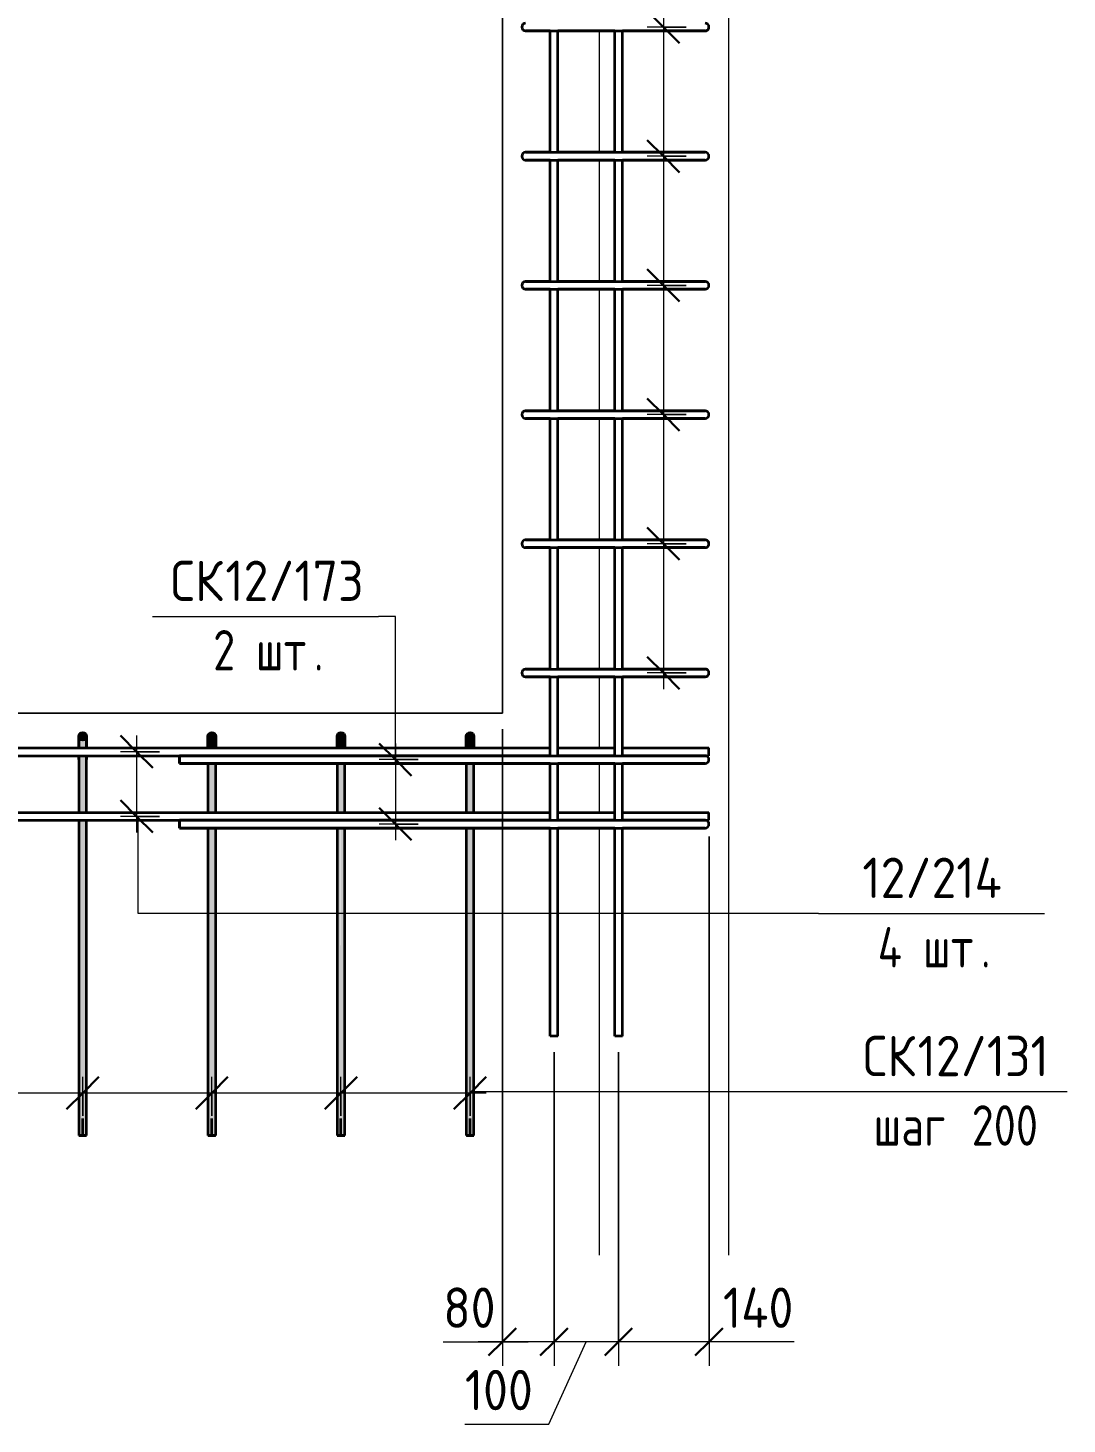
# Model space of a CAD drawing. Header units: millimetres. Extents: x -39709 to 12452, y -4989 to 80275.
# Drawn here: x 10843 to 12452, y -751 to 1411 of the extents above; entities that cross this region are included whole.
import ezdxf

# ---------------------------------------------------------------- set-up
doc = ezdxf.new("R2010")
doc.units = ezdxf.units.MM
for name, color, linetype, lineweight in [('AA_Dim', 7, 'Continuous', 9), ('AA_Dim-25', 7, 'Continuous', 9), ('AA_Oformlenie', 7, 'Continuous', 9), ('AA_Vinoska', 7, 'Continuous', 9), ('AF_Stena_Опалубка', 253, 'Continuous', 20), ('KR_Armatura_Tonkie', 7, 'Continuous', 20)]:
    doc.layers.add(name, color=color, linetype=linetype, lineweight=lineweight)
doc.styles.add('ISOCPEUR_6', font='isocpeur.TTF', dxfattribs={"width": 0.9, "height": 62.5})
doc.styles.add('ISOCPEUR_7', font='isocpeur.TTF', dxfattribs={"width": 0.8, "height": 62.5})
doc.dimstyles.new('00_Точн_3_знака__прозр__2', dxfattribs={"dimscale": 304.8, "dimtxt": 62.672186, "dimasz": 0.139436, "dimexe": 0.123031, "dimexo": 0.082021, "dimgap": 0.008202, "dimtad": 1, "dimdec": 3, "dimrnd": 0.001, "dimdsep": 46, "dimtxsty": 'ISOCPEUR_6', "dimblk1": 'OBLIQUE', "dimblk2": 'OBLIQUE', "dimsah": 1, "dimcen": 0.09, "dimdle": 0.123031, "dimazin": 0, "dimtfac": 1, "dimtdec": 4, "dimtix": 1, "dimtmove": 1, "dimatfit": 3, "dimfxl": 1, "dimtvp": 1, "dimtolj": 1, "dimtzin": 0, "dimlwd": 18, "dimlwe": 18, "dimarcsym": 2})
doc.dimstyles.new('10_Раскладка_арматуры_с_засечками', dxfattribs={"dimscale": 304.8, "dimtxt": 0.18, "dimasz": 0.164042, "dimexe": 0.082021, "dimexo": 0, "dimgap": 0, "dimtad": 1, "dimdec": 3, "dimrnd": 0.001, "dimdsep": 46, "dimtxsty": 'ISOCPEUR_7', "dimblk1": 'OBLIQUE', "dimblk2": 'OBLIQUE', "dimsah": 1, "dimcen": 0.09, "dimdle": 0.082021, "dimazin": 0, "dimtfac": 1, "dimtdec": 4, "dimtix": 1, "dimtmove": 0, "dimatfit": 3, "dimfxl": 1, "dimtvp": 1, "dimtolj": 1, "dimtzin": 0, "dimlwd": 18, "dimlwe": 18, "dimarcsym": 2})
doc.dimstyles.new('10_Раскладка_арматуры_с_засечками_3', dxfattribs={"dimscale": 304.8, "dimtxt": 0.18, "dimasz": 0.164042, "dimexe": 0.082021, "dimexo": 0, "dimgap": 0, "dimtad": 1, "dimdec": 3, "dimrnd": 0.001, "dimdsep": 46, "dimtxsty": 'ISOCPEUR_6', "dimblk1": 'OBLIQUE', "dimblk2": 'OBLIQUE', "dimsah": 1, "dimcen": 0.09, "dimdle": 0.082021, "dimazin": 0, "dimtfac": 1, "dimtdec": 4, "dimtix": 1, "dimtmove": 0, "dimatfit": 3, "dimfxl": 1, "dimtvp": 1, "dimtolj": 1, "dimtzin": 0, "dimlwd": 18, "dimlwe": 18, "dimarcsym": 2})

# ---------------------------------------------------------------- blocks, each defined once
blk = doc.blocks.new('350_Стержень П торец СК-СГ _НесАрм_РабПлоск_ - 350_Стержень П торец СК-СГ _НесАрм_РабПлоск_-V55-Схема обрамления отверстия в стене 1500х2500')
at = {"layer": 'KR_Armatura_Tonkie', "lineweight": 35}
for points in [[(-35329.9, 308), (-35328.3, 308.2), (-35326.9, 308.8), (-35325.6, 309.8), (-35324.7, 311), (-35324.1, 312.6), (-35323.9, 314), (-35324.1, 315.6), (-35324.7, 317), (-35325.6, 318.2), (-35326.9, 319.2), (-35328.3, 319.8), (-35329.9, 320), (-35331.4, 319.8), (-35332.9, 319.2), (-35334.1, 318.2), (-35335.1, 317), (-35335.7, 315.6), (-35335.9, 314), (-35335.7, 312.4), (-35335.1, 311), (-35334, 309.7), (-35332.9, 308.8), (-35331.4, 308.2)], [(-35333.3, 296), (-35329.9, 296), (-35329.9, 308), (-35331.4, 308.2), (-35333.3, 309.1), (-35334.7, 310.5), (-35335.3, 311.6), (-35335.7, 312.7), (-35335.6, 309.8), (-35335.9, 308.1), (-35335.8, 296), (-35333.9, 296)], [(-35335.8, 308.6), (-35335.7, 311.1), (-35335.8, 308.8)], [(-35328.2, 296), (-35323.9, 296.3), (-35324.1, 312.4), (-35325.1, 310.5), (-35326.5, 309.1), (-35326.9, 308.8), (-35328.8, 308.1), (-35329.9, 308), (-35329.9, 296)], [(-35323.9, 307.3), (-35324.1, 309.7), (-35324, 308.1), (-35323.9, 307.4)]]:
    blk.add_hatch(color=256, dxfattribs=at).paths.add_polyline_path(points)
h = blk.add_hatch(color=256, dxfattribs=at)
h.paths.add_polyline_path([(-35329.9, -303.9), (-35330.2, 172), (-35335.9, 172), (-35335.7, -303.9), (-35331.4, -303.9)])
h.paths.add_polyline_path([(-35331.6, 196), (-35329.9, 196), (-35329.9, 272), (-35335.9, 272), (-35335.7, 196), (-35332.9, 196)])
h = blk.add_hatch(color=256, dxfattribs=at)
h.paths.add_polyline_path([(-35329.9, -303.9), (-35323.9, -303.9), (-35324.1, 172), (-35329.9, 172), (-35329.9, -210.3)])
h.paths.add_polyline_path([(-35327.1, 196), (-35323.9, 196), (-35324.1, 272), (-35329.9, 272), (-35329.9, 196), (-35328.3, 196)])
at = {"layer": 'AA_Oformlenie'}
for start, end in [(90, 270), (270, 90)]:
    blk.add_arc((-35329.9, 314), 6, start, end, dxfattribs=at)
at = {"layer": 'KR_Armatura_Tonkie', "lineweight": 35}
for p, q in [((-35335.9, 272), (-35335.9, 196)), ((-35323.9, 196), (-35323.9, 272)), ((-35335.9, 172), (-35335.9, -303.9)), ((-35323.9, -303.9), (-35323.9, 172)), ((-35329.9, -303.9), (-35329.9, -277.9)), ((-35329.9, -303.9), (-35329.9, -277.9)), ((-35329.9, -303.9), (-35335.9, -303.9)), ((-35335.7, -303.9), (-35329.9, -303.9)), ((-35329.9, -303.9), (-35335.7, -303.9)), ((-35335.7, -303.9), (-35329.9, -303.9)), ((-35329.9, -303.9), (-35324.1, -303.9)), ((-35323.9, -303.9), (-35329.9, -303.9)), ((-35329.9, -303.9), (-35324.1, -303.9)), ((-35324.1, -303.9), (-35329.9, -303.9))]:
    blk.add_line(p, q, dxfattribs=at)
at = {"layer": 'KR_Armatura_Tonkie', "lineweight": 35, "flags": 128}
for points in [[(-35335.9, 314), (-35335.9, 312), (-35335.9, 306.4), (-35335.9, 297.6), (-35335.9, 296)], [(-35335.9, 296), (-35335.9, 300.2), (-35335.9, 308.2), (-35335.9, 312.9), (-35335.9, 314)], [(-35323.9, 296), (-35323.9, 300.2), (-35323.9, 308.2), (-35323.9, 312.9), (-35323.9, 314)], [(-35323.9, 314), (-35323.9, 312), (-35323.9, 306.4), (-35323.9, 297.6), (-35323.9, 296)]]:
    blk.add_lwpolyline(points, dxfattribs=at)
at = {"layer": 'KR_Armatura_Tonkie', "lineweight": 35}
blk.add_circle((-35329.9, 314), 6, dxfattribs=at)
blk = doc.blocks.new('350_Стержень П торец СК-СГ _НесАрм_РабПлоск_ - 350_Стержень П торец СК-СГ _НесАрм_РабПлоск_-V56-Схема обрамления отверстия в стене 1500х2500')
at = {"layer": 'KR_Armatura_Tonkie', "lineweight": 35}
for points in [[(-36129.9, 308), (-36128.3, 308.2), (-36126.9, 308.8), (-36125.6, 309.8), (-36124.7, 311), (-36124.1, 312.6), (-36123.9, 314), (-36124.1, 315.6), (-36124.7, 317), (-36125.6, 318.2), (-36126.9, 319.2), (-36128.3, 319.8), (-36129.9, 320), (-36131.4, 319.8), (-36132.9, 319.2), (-36134.1, 318.2), (-36135.1, 317), (-36135.7, 315.6), (-36135.9, 314), (-36135.7, 312.4), (-36135.1, 311), (-36134.1, 309.8), (-36132.9, 308.8), (-36131.4, 308.2)], [(-36123.9, 307.3), (-36124.1, 309.7), (-36124, 308.1), (-36123.9, 307.4)]]:
    blk.add_hatch(color=256, dxfattribs=at).paths.add_polyline_path(points)
h = blk.add_hatch(color=256, dxfattribs=at)
h.paths.add_polyline_path([(-36131.4, 278), (-36129.9, 278), (-36129.9, 284), (-36135.4, 284), (-36135.7, 278), (-36132.9, 278)])
h.paths.add_polyline_path([(-36129.9, 296), (-36129.9, 308), (-36131.4, 308.2), (-36133.3, 309.1), (-36134.7, 310.5), (-36135.3, 311.6), (-36135.7, 312.7), (-36135.6, 309.8), (-36135.9, 308.1), (-36135.8, 296), (-36132.9, 296)])
h = blk.add_hatch(color=256, dxfattribs=at)
h.paths.add_polyline_path([(-36135.9, 278), (-36135.6, 284), (-36135.7, 284), (-36135.8, 282.4)])
h.paths.add_polyline_path([(-36135.8, 308.6), (-36135.7, 311.1), (-36135.8, 308.8)])
h = blk.add_hatch(color=256, dxfattribs=at)
h.paths.add_polyline_path([(-36124.1, 278), (-36123.9, 278.1), (-36124.1, 284), (-36129.9, 284), (-36129.9, 278), (-36124.3, 278)])
h.paths.add_polyline_path([(-36125, 296), (-36123.9, 296.3), (-36124.1, 312.4), (-36125.1, 310.5), (-36126.5, 309.1), (-36126.9, 308.8), (-36128.8, 308.1), (-36129.9, 308), (-36129.9, 296), (-36125.4, 296)])
h = blk.add_hatch(color=256, dxfattribs=at)
h.paths.add_polyline_path([(-36131.4, -303.9), (-36129.9, -303.9), (-36130.1, 184), (-36135.9, 184), (-36135.7, -303.9), (-36132.9, -303.9)])
h.paths.add_polyline_path([(-36134.1, 196), (-36129.9, 196), (-36129.9, 278), (-36135.9, 277.7), (-36135.7, 196), (-36134.3, 196)])
h = blk.add_hatch(color=256, dxfattribs=at)
h.paths.add_polyline_path([(-36129.9, -303.9), (-36123.9, -303.9), (-36124.1, 184), (-36129.9, 184), (-36129.9, -210.3)])
h.paths.add_polyline_path([(-36125.8, 196), (-36123.9, 196), (-36124.1, 278), (-36129.9, 277.7), (-36129.9, 196), (-36126.9, 196)])
at = {"layer": 'AA_Oformlenie'}
for start, end in [(90, 270), (270, 90)]:
    blk.add_arc((-36129.9, 314), 6, start, end, dxfattribs=at)
at = {"layer": 'KR_Armatura_Tonkie', "lineweight": 35}
for p, q in [((-36135.9, 284), (-36135.9, 278)), ((-36135.9, 278), (-36135.9, 284)), ((-36123.9, 278), (-36123.9, 284)), ((-36123.9, 284), (-36123.9, 278)), ((-36135.9, 278), (-36135.9, 196)), ((-36123.9, 196), (-36123.9, 278)), ((-36135.9, 184), (-36135.9, -303.9)), ((-36123.9, -303.9), (-36123.9, 184)), ((-36129.9, -303.9), (-36129.9, -277.9)), ((-36129.9, -303.9), (-36129.9, -277.9)), ((-36129.9, -303.9), (-36135.9, -303.9)), ((-36135.7, -303.9), (-36129.9, -303.9)), ((-36129.9, -303.9), (-36135.7, -303.9)), ((-36135.7, -303.9), (-36129.9, -303.9)), ((-36129.9, -303.9), (-36124.1, -303.9)), ((-36123.9, -303.9), (-36129.9, -303.9)), ((-36129.9, -303.9), (-36124.1, -303.9)), ((-36124.1, -303.9), (-36129.9, -303.9))]:
    blk.add_line(p, q, dxfattribs=at)
at = {"layer": 'KR_Armatura_Tonkie', "lineweight": 35, "flags": 128}
for points in [[(-36135.9, 314), (-36135.9, 312), (-36135.9, 306.4), (-36135.9, 297.6), (-36135.9, 296)], [(-36135.9, 296), (-36135.9, 300.2), (-36135.9, 308.2), (-36135.9, 312.9), (-36135.9, 314)], [(-36123.9, 296), (-36123.9, 300.2), (-36123.9, 308.2), (-36123.9, 312.9), (-36123.9, 314)], [(-36123.9, 314), (-36123.9, 312), (-36123.9, 306.4), (-36123.9, 297.6), (-36123.9, 296)]]:
    blk.add_lwpolyline(points, dxfattribs=at)
at = {"layer": 'KR_Armatura_Tonkie', "lineweight": 35}
blk.add_circle((-36129.9, 314), 6, dxfattribs=at)
blk = doc.blocks.new('DIMBLOCK168-Схема обрамления отверстия в стене 1500х2500')
at = {"layer": 'AA_Dim-25', "lineweight": 30}
for p, q in [((11327.5, -238.4), (11352.5, -213.4)), ((11527.5, -238.4), (11552.5, -213.4)), ((11327.5, -238.4), (11302.5, -263.4)), ((11527.5, -238.4), (11502.5, -263.4))]:
    blk.add_line(p, q, dxfattribs=at)
at = {"layer": 'AA_Dim-25', "lineweight": 18}
for p, q in [((11327.5, -273.8), (11327.5, -213.4)), ((11527.5, -273.8), (11527.5, -213.4)), ((11552.5, -238.4), (11327.5, -238.4)), ((11327.5, -238.4), (11327.5, -273.8)), ((11527.5, -238.4), (11527.5, -273.8))]:
    blk.add_line(p, q, dxfattribs=at)
blk = doc.blocks.new('_Oblique')
at = {"color": 0, "linetype": 'ByBlock', "lineweight": -2}
blk.add_line((-0.5, -0.5), (0.5, 0.5), dxfattribs=at)
blk = doc.blocks.new('DIMBLOCK169-Схема обрамления отверстия в стене 1500х2500')
at = {"layer": 'AA_Dim-25', "lineweight": 30}
for p, q in [((11127.5, -238.4), (11152.5, -213.4)), ((11327.5, -238.4), (11352.5, -213.4)), ((11127.5, -238.4), (11102.5, -263.4)), ((11327.5, -238.4), (11302.5, -263.4))]:
    blk.add_line(p, q, dxfattribs=at)
at = {"layer": 'AA_Dim-25', "lineweight": 18}
for p, q in [((11127.5, -273.8), (11127.5, -213.4)), ((11327.5, -273.8), (11327.5, -213.4)), ((11327.5, -238.4), (11127.5, -238.4)), ((11127.5, -238.4), (11127.5, -273.8)), ((11327.5, -238.4), (11327.5, -273.8))]:
    blk.add_line(p, q, dxfattribs=at)
blk = doc.blocks.new('DIMBLOCK170-Схема обрамления отверстия в стене 1500х2500')
at = {"layer": 'AA_Dim-25', "lineweight": 30}
for p, q in [((10927.5, -238.4), (10952.5, -213.4)), ((11127.5, -238.4), (11152.5, -213.4)), ((10927.5, -238.4), (10902.5, -263.4)), ((11127.5, -238.4), (11102.5, -263.4))]:
    blk.add_line(p, q, dxfattribs=at)
at = {"layer": 'AA_Dim-25', "lineweight": 18}
for p, q in [((10927.5, -273.8), (10927.5, -213.4)), ((11127.5, -273.8), (11127.5, -213.4)), ((11127.5, -238.4), (10927.5, -238.4)), ((10927.5, -238.4), (10927.5, -273.8)), ((11127.5, -238.4), (11127.5, -273.8))]:
    blk.add_line(p, q, dxfattribs=at)
blk = doc.blocks.new('DIMBLOCK171-Схема обрамления отверстия в стене 1500х2500')
at = {"layer": 'AA_Dim-25', "lineweight": 30}
for p, q in [((10727.5, -238.4), (10752.5, -213.4)), ((10927.5, -238.4), (10952.5, -213.4)), ((10727.5, -238.4), (10702.5, -263.4)), ((10927.5, -238.4), (10902.5, -263.4))]:
    blk.add_line(p, q, dxfattribs=at)
at = {"layer": 'AA_Dim-25', "lineweight": 18}
for p, q in [((10727.5, -273.8), (10727.5, -213.4)), ((10927.5, -273.8), (10927.5, -213.4)), ((10927.5, -238.4), (10727.5, -238.4)), ((10727.5, -238.4), (10727.5, -273.8)), ((10927.5, -238.4), (10927.5, -273.8))]:
    blk.add_line(p, q, dxfattribs=at)
blk = doc.blocks.new('042_М_Арматуры - Диам длина поз _ Комментарий-3662934-Схема обрамления отверстия в стене 1500х2500')
at = {"layer": 'AA_Vinoska'}
blk.add_line((-34755.3, -236), (-34405.3, -236), dxfattribs=at)
blk = doc.blocks.new('DIMBLOCK187-Схема обрамления отверстия в стене 1500х2500')
at = {"layer": 'AA_Dim-25', "lineweight": 18}
for p, q in [((11897.5, 159), (11897.5, -660.7)), ((11897.5, -623.2), (11897.5, 159)), ((11757.5, -175), (11757.5, -660.7)), ((11757.5, -623.2), (11757.5, -175)), ((11935, -623.2), (11757.5, -623.2)), ((11894.2, -623.2), (11827.5, -623.2)), ((12029.2, -623.2), (11894.2, -623.2))]:
    blk.add_line(p, q, dxfattribs=at)
at = {"layer": 'AA_Dim-25', "lineweight": 30}
for p, q in [((11757.5, -623.2), (11778.7, -602)), ((11897.5, -623.2), (11918.7, -602)), ((11757.5, -623.2), (11736.2, -644.5)), ((11897.5, -623.2), (11876.2, -644.5))]:
    blk.add_line(p, q, dxfattribs=at)
at = {"layer": 'AA_Dim-25', "color": 0, "lineweight": 18, "insert": (11919.2, -539.3), "char_height": 62.5, "width": 131.966, "attachment_point": 1, "line_spacing_factor": 1.135194, "style": 'ISOCPEUR_6'}
blk.add_mtext('140', dxfattribs=at)
blk = doc.blocks.new('DIMBLOCK188-Схема обрамления отверстия в стене 1500х2500')
at = {"layer": 'AA_Dim-25', "lineweight": 18}
for p, q in [((11657.5, -175), (11657.5, -660.7)), ((11657.5, -623.2), (11657.5, -175)), ((11757.5, -175), (11757.5, -660.7)), ((11757.5, -623.2), (11757.5, -175)), ((11649.6, -750.7), (11707.5, -623.2)), ((11757.5, -623.2), (11657.5, -623.2)), ((11519.4, -750.7), (11649.6, -750.7))]:
    blk.add_line(p, q, dxfattribs=at)
at = {"layer": 'AA_Dim-25', "lineweight": 30}
for p, q in [((11657.5, -623.2), (11678.7, -602)), ((11757.5, -623.2), (11778.7, -602)), ((11657.5, -623.2), (11636.2, -644.5)), ((11757.5, -623.2), (11736.2, -644.5))]:
    blk.add_line(p, q, dxfattribs=at)
at = {"layer": 'AA_Dim-25', "color": 0, "lineweight": 18, "insert": (11519.4, -666.8), "char_height": 62.5, "width": 126.29, "attachment_point": 1, "line_spacing_factor": 1.135194, "style": 'ISOCPEUR_6'}
blk.add_mtext('100', dxfattribs=at)
blk = doc.blocks.new('DIMBLOCK189-Схема обрамления отверстия в стене 1500х2500')
at = {"layer": 'AA_Dim-25', "lineweight": 18}
for p, q in [((11577.5, 325), (11577.5, -660.7)), ((11577.5, -623.2), (11577.5, 325)), ((11657.5, -175), (11657.5, -660.7)), ((11657.5, -623.2), (11657.5, -175)), ((11485.9, -623.2), (11588.9, -623.2)), ((11657.5, -623.2), (11540, -623.2)), ((11588.9, -623.2), (11617.5, -623.2))]:
    blk.add_line(p, q, dxfattribs=at)
at = {"layer": 'AA_Dim-25', "lineweight": 30}
for p, q in [((11577.5, -623.2), (11598.7, -602)), ((11657.5, -623.2), (11678.7, -602)), ((11577.5, -623.2), (11556.2, -644.5)), ((11657.5, -623.2), (11636.2, -644.5))]:
    blk.add_line(p, q, dxfattribs=at)
at = {"layer": 'AA_Dim-25', "color": 0, "lineweight": 18, "insert": (11485.9, -539.3), "char_height": 62.5, "width": 93.654, "attachment_point": 1, "line_spacing_factor": 1.135194, "style": 'ISOCPEUR_6'}
blk.add_mtext('80', dxfattribs=at)
blk = doc.blocks.new('DIMBLOCK196-Схема обрамления отверстия в стене 1500х2500')
at = {"layer": 'AA_Dim-25', "lineweight": 30}
for p, q in [((11826.8, 1612), (11801.8, 1637)), ((11826.8, 1612), (11851.8, 1587)), ((11826.8, 1412), (11801.8, 1437)), ((11826.8, 1412), (11851.8, 1387))]:
    blk.add_line(p, q, dxfattribs=at)
at = {"layer": 'AA_Dim-25', "lineweight": 18}
for p, q in [((11862.2, 1612), (11801.8, 1612)), ((11826.8, 1612), (11826.8, 1412)), ((11826.8, 1612), (11862.2, 1612)), ((11862.2, 1412), (11801.8, 1412)), ((11826.8, 1412), (11862.2, 1412))]:
    blk.add_line(p, q, dxfattribs=at)
blk = doc.blocks.new('DIMBLOCK197-Схема обрамления отверстия в стене 1500х2500')
at = {"layer": 'AA_Dim-25', "lineweight": 30}
for p, q in [((11826.8, 1412), (11801.8, 1437)), ((11826.8, 1412), (11851.8, 1387)), ((11826.8, 1212), (11801.8, 1237)), ((11826.8, 1212), (11851.8, 1187))]:
    blk.add_line(p, q, dxfattribs=at)
at = {"layer": 'AA_Dim-25', "lineweight": 18}
for p, q in [((11862.2, 1412), (11801.8, 1412)), ((11826.8, 1412), (11826.8, 1212)), ((11826.8, 1412), (11862.2, 1412)), ((11862.2, 1212), (11801.8, 1212)), ((11826.8, 1212), (11862.2, 1212))]:
    blk.add_line(p, q, dxfattribs=at)
blk = doc.blocks.new('DIMBLOCK198-Схема обрамления отверстия в стене 1500х2500')
at = {"layer": 'AA_Dim-25', "lineweight": 30}
for p, q in [((11826.8, 1212), (11801.8, 1237)), ((11826.8, 1212), (11851.8, 1187)), ((11826.8, 1012), (11801.8, 1037)), ((11826.8, 1012), (11851.8, 987))]:
    blk.add_line(p, q, dxfattribs=at)
at = {"layer": 'AA_Dim-25', "lineweight": 18}
for p, q in [((11862.2, 1212), (11801.8, 1212)), ((11826.8, 1212), (11826.8, 1012)), ((11826.8, 1212), (11862.2, 1212)), ((11862.2, 1012), (11801.8, 1012)), ((11826.8, 1012), (11862.2, 1012))]:
    blk.add_line(p, q, dxfattribs=at)
blk = doc.blocks.new('DIMBLOCK199-Схема обрамления отверстия в стене 1500х2500')
at = {"layer": 'AA_Dim-25', "lineweight": 30}
for p, q in [((11826.8, 1012), (11801.8, 1037)), ((11826.8, 1012), (11851.8, 987)), ((11826.8, 812), (11801.8, 837)), ((11826.8, 812), (11851.8, 787))]:
    blk.add_line(p, q, dxfattribs=at)
at = {"layer": 'AA_Dim-25', "lineweight": 18}
for p, q in [((11862.2, 1012), (11801.8, 1012)), ((11826.8, 1012), (11826.8, 812)), ((11826.8, 1012), (11862.2, 1012)), ((11862.2, 812), (11801.8, 812)), ((11826.8, 812), (11862.2, 812))]:
    blk.add_line(p, q, dxfattribs=at)
blk = doc.blocks.new('DIMBLOCK200-Схема обрамления отверстия в стене 1500х2500')
at = {"layer": 'AA_Dim-25', "lineweight": 30}
for p, q in [((11826.8, 812), (11801.8, 837)), ((11826.8, 812), (11851.8, 787)), ((11826.8, 612), (11801.8, 637)), ((11826.8, 612), (11851.8, 587))]:
    blk.add_line(p, q, dxfattribs=at)
at = {"layer": 'AA_Dim-25', "lineweight": 18}
for p, q in [((11862.2, 812), (11801.8, 812)), ((11826.8, 812), (11826.8, 612)), ((11826.8, 812), (11862.2, 812)), ((11862.2, 612), (11801.8, 612)), ((11826.8, 612), (11862.2, 612))]:
    blk.add_line(p, q, dxfattribs=at)
blk = doc.blocks.new('DIMBLOCK201-Схема обрамления отверстия в стене 1500х2500')
at = {"layer": 'AA_Dim-25', "lineweight": 30}
for p, q in [((11826.8, 612), (11801.8, 637)), ((11826.8, 612), (11851.8, 587)), ((11826.8, 412), (11801.8, 437)), ((11826.8, 412), (11851.8, 387))]:
    blk.add_line(p, q, dxfattribs=at)
at = {"layer": 'AA_Dim-25', "lineweight": 18}
for p, q in [((11862.2, 612), (11801.8, 612)), ((11826.8, 612), (11826.8, 387)), ((11826.8, 612), (11862.2, 612)), ((11862.2, 412), (11801.8, 412)), ((11826.8, 412), (11862.2, 412))]:
    blk.add_line(p, q, dxfattribs=at)
blk = doc.blocks.new('DIMBLOCK216-Схема обрамления отверстия в стене 1500х2500')
at = {"layer": 'AA_Dim-25', "lineweight": 30}
for p, q in [((11010.9, 290), (10985.9, 315)), ((11010.9, 290), (11035.9, 265)), ((11010.9, 190), (10985.9, 215)), ((11010.9, 190), (11035.9, 165))]:
    blk.add_line(p, q, dxfattribs=at)
at = {"layer": 'AA_Dim-25', "lineweight": 18}
for p, q in [((11010.9, 315), (11010.9, 165)), ((11046.3, 290), (10985.9, 290)), ((11010.9, 290), (11046.3, 290)), ((11046.3, 190), (10985.9, 190)), ((11010.9, 190), (11046.3, 190))]:
    blk.add_line(p, q, dxfattribs=at)
blk = doc.blocks.new('DIMBLOCK217-Схема обрамления отверстия в стене 1500х2500')
at = {"layer": 'AA_Dim-25', "lineweight": 30}
for p, q in [((11411.8, 278), (11386.8, 303)), ((11411.8, 278), (11436.8, 253)), ((11411.8, 178), (11386.8, 203)), ((11411.8, 178), (11436.8, 153))]:
    blk.add_line(p, q, dxfattribs=at)
at = {"layer": 'AA_Dim-25', "lineweight": 18}
for p, q in [((11411.8, 303), (11411.8, 153)), ((11447.1, 278), (11386.8, 278)), ((11411.8, 278), (11447.1, 278)), ((11447.1, 178), (11386.8, 178)), ((11411.8, 178), (11447.1, 178))]:
    blk.add_line(p, q, dxfattribs=at)

msp = doc.modelspace()

# ---------------------------------------------------------------- linework, layer by layer
at = {"layer": 'AA_Vinoska'}
for p, q in [((11411.9187, 499.6577), (11385.7612, 499.6577)), ((11411.9187, 273.5822), (11411.9187, 499.6577)), ((11012.7494, 190.5447), (11012.7494, 39.9404)), ((11012.7494, 39.9404), (12066.9796, 39.9404)), ((11531.3105, -235.9588), (12102.0996, -235.9588))]:
    msp.add_line(p, q, dxfattribs=at)
at = {"layer": 'AF_Stena_Опалубка'}
for p, q in [((11927.4932, 3050), (11927.4932, -489.2343)), ((11577.4932, 2850), (11577.4932, 350)), ((11577.4932, 350), (11577.4932, 2850)), ((11727.4932, 1406), (11727.4932, 1218)), ((11727.4932, 1206), (11727.4932, 1018)), ((11727.4932, 1006), (11727.4932, 818)), ((11727.4932, 806), (11727.4932, 618)), ((11727.4932, 606), (11727.4932, 418)), ((11727.4932, 406), (11727.4932, 296)), ((11577.4932, 350), (10077.4932, 350)), ((10077.4932, 350), (11577.4932, 350)), ((11727.4932, 272), (11727.4932, 196)), ((11727.4932, 172), (11727.4932, -489.2343))]:
    msp.add_line(p, q, dxfattribs=at)
at = {"layer": 'KR_Armatura_Tonkie', "lineweight": 35}
for p, q in [((11649.4932, 1406), (11613.4932, 1406)), ((11613.4932, 1406), (11649.4932, 1406)), ((11651.4932, 1406), (11649.4932, 1406)), ((11649.4932, 1406), (11855.4932, 1406)), ((11651.4932, 1218), (11651.4932, 1406)), ((11651.4932, 1218), (11651.4932, 1406)), ((11751.4932, 1406), (11663.4932, 1406)), ((11663.4932, 1218), (11663.4932, 1406)), ((11663.4932, 1218), (11663.4932, 1406)), ((11751.4932, 1218), (11751.4932, 1406)), ((11751.4932, 1218), (11751.4932, 1406)), ((11855.4932, 1406), (11763.4932, 1406)), ((11763.4932, 1218), (11763.4932, 1406)), ((11763.4932, 1218), (11763.4932, 1406)), ((11792.8718, 1406), (11830.0373, 1406)), ((11830.0373, 1406), (11891.4932, 1406)), ((11880.949, 1406), (11843.7835, 1406)), ((11891.4932, 1406), (11855.4932, 1406)), ((11855.4932, 1406), (11880.949, 1406)), ((11880.949, 1406), (11880.949, 1406)), ((11649.4932, 1218), (11613.4932, 1218)), ((11613.4932, 1218), (11649.4932, 1218)), ((11651.4932, 1218), (11649.4932, 1218)), ((11649.4932, 1218), (11855.4932, 1218)), ((11751.4932, 1218), (11663.4932, 1218)), ((11855.4932, 1218), (11763.4932, 1218)), ((11792.8718, 1218), (11830.0373, 1218)), ((11830.0373, 1218), (11891.4932, 1218)), ((11880.949, 1218), (11843.7835, 1218)), ((11891.4932, 1218), (11855.4932, 1218)), ((11855.4932, 1218), (11891.4932, 1218)), ((11891.4932, 1218), (11880.949, 1218)), ((11649.4932, 1206), (11613.4932, 1206)), ((11613.4932, 1206), (11649.4932, 1206)), ((11651.4932, 1206), (11649.4932, 1206)), ((11649.4932, 1206), (11855.4932, 1206)), ((11651.4932, 1018), (11651.4932, 1206)), ((11651.4932, 1018), (11651.4932, 1206)), ((11751.4932, 1206), (11663.4932, 1206)), ((11663.4932, 1018), (11663.4932, 1206)), ((11663.4932, 1018), (11663.4932, 1206)), ((11751.4932, 1018), (11751.4932, 1206)), ((11751.4932, 1018), (11751.4932, 1206)), ((11855.4932, 1206), (11763.4932, 1206)), ((11763.4932, 1018), (11763.4932, 1206)), ((11763.4932, 1018), (11763.4932, 1206)), ((11792.8718, 1206), (11830.0373, 1206)), ((11830.0373, 1206), (11891.4932, 1206)), ((11880.949, 1206), (11843.7835, 1206)), ((11891.4932, 1206), (11855.4932, 1206)), ((11855.4932, 1206), (11880.949, 1206)), ((11880.949, 1206), (11880.949, 1206)), ((11649.4932, 1018), (11613.4932, 1018)), ((11613.4932, 1018), (11649.4932, 1018)), ((11651.4932, 1018), (11649.4932, 1018)), ((11649.4932, 1018), (11855.4932, 1018)), ((11751.4932, 1018), (11663.4932, 1018)), ((11855.4932, 1018), (11763.4932, 1018)), ((11792.8718, 1018), (11830.0373, 1018)), ((11830.0373, 1018), (11891.4932, 1018)), ((11880.949, 1018), (11843.7835, 1018)), ((11891.4932, 1018), (11855.4932, 1018)), ((11855.4932, 1018), (11891.4932, 1018)), ((11891.4932, 1018), (11880.949, 1018)), ((11649.4932, 1006), (11613.4932, 1006)), ((11613.4932, 1006), (11649.4932, 1006)), ((11651.4932, 1006), (11649.4932, 1006)), ((11649.4932, 1006), (11855.4932, 1006)), ((11651.4932, 818), (11651.4932, 1006)), ((11651.4932, 818), (11651.4932, 1006)), ((11751.4932, 1006), (11663.4932, 1006)), ((11663.4932, 818), (11663.4932, 1006)), ((11663.4932, 818), (11663.4932, 1006)), ((11751.4932, 818), (11751.4932, 1006)), ((11751.4932, 818), (11751.4932, 1006)), ((11855.4932, 1006), (11763.4932, 1006)), ((11763.4932, 818), (11763.4932, 1006)), ((11763.4932, 818), (11763.4932, 1006)), ((11792.8718, 1006), (11830.0373, 1006)), ((11830.0373, 1006), (11891.4932, 1006)), ((11880.949, 1006), (11843.7835, 1006)), ((11891.4932, 1006), (11855.4932, 1006)), ((11855.4932, 1006), (11880.949, 1006)), ((11880.949, 1006), (11880.949, 1006)), ((11649.4932, 818), (11613.4932, 818)), ((11613.4932, 818), (11649.4932, 818)), ((11649.4932, 806), (11613.4932, 806)), ((11613.4932, 806), (11649.4932, 806)), ((11651.4932, 818), (11649.4932, 818)), ((11649.4932, 818), (11855.4932, 818)), ((11651.4932, 806), (11649.4932, 806)), ((11649.4932, 806), (11855.4932, 806)), ((11651.4932, 618), (11651.4932, 806)), ((11651.4932, 618), (11651.4932, 806)), ((11751.4932, 818), (11663.4932, 818)), ((11751.4932, 806), (11663.4932, 806)), ((11663.4932, 618), (11663.4932, 806)), ((11663.4932, 618), (11663.4932, 806)), ((11751.4932, 618), (11751.4932, 806)), ((11751.4932, 618), (11751.4932, 806)), ((11855.4932, 818), (11763.4932, 818)), ((11855.4932, 806), (11763.4932, 806)), ((11763.4932, 618), (11763.4932, 806)), ((11763.4932, 618), (11763.4932, 806)), ((11792.8718, 818), (11830.0373, 818)), ((11792.8718, 806), (11830.0373, 806)), ((11830.0373, 818), (11891.4932, 818)), ((11830.0373, 806), (11891.4932, 806)), ((11880.949, 818), (11843.7835, 818)), ((11880.949, 806), (11843.7835, 806)), ((11891.4932, 818), (11855.4932, 818)), ((11855.4932, 818), (11891.4932, 818)), ((11891.4932, 806), (11855.4932, 806)), ((11855.4932, 806), (11880.949, 806)), ((11891.4932, 818), (11880.949, 818)), ((11880.949, 806), (11880.949, 806)), ((11649.4932, 618), (11613.4932, 618)), ((11613.4932, 618), (11649.4932, 618)), ((11649.4932, 606), (11613.4932, 606)), ((11613.4932, 606), (11649.4932, 606)), ((11651.4932, 618), (11649.4932, 618)), ((11649.4932, 618), (11855.4932, 618)), ((11651.4932, 606), (11649.4932, 606)), ((11649.4932, 606), (11855.4932, 606)), ((11651.4932, 418), (11651.4932, 606)), ((11651.4932, 418), (11651.4932, 606)), ((11751.4932, 618), (11663.4932, 618)), ((11751.4932, 606), (11663.4932, 606)), ((11663.4932, 418), (11663.4932, 606)), ((11663.4932, 418), (11663.4932, 606)), ((11751.4932, 418), (11751.4932, 606)), ((11751.4932, 418), (11751.4932, 606)), ((11855.4932, 618), (11763.4932, 618)), ((11855.4932, 606), (11763.4932, 606)), ((11763.4932, 418), (11763.4932, 606)), ((11763.4932, 418), (11763.4932, 606)), ((11792.8718, 618), (11830.0373, 618)), ((11792.8718, 606), (11830.0373, 606)), ((11830.0373, 618), (11891.4932, 618)), ((11830.0373, 606), (11891.4932, 606)), ((11880.949, 618), (11843.7835, 618)), ((11880.949, 606), (11843.7835, 606)), ((11891.4932, 618), (11855.4932, 618)), ((11855.4932, 618), (11891.4932, 618)), ((11891.4932, 606), (11855.4932, 606)), ((11855.4932, 606), (11880.949, 606)), ((11891.4932, 618), (11880.949, 618)), ((11880.949, 606), (11880.949, 606)), ((11649.4932, 418), (11613.4932, 418)), ((11613.4932, 418), (11649.4932, 418)), ((11651.4932, 418), (11649.4932, 418)), ((11649.4932, 418), (11855.4932, 418)), ((11751.4932, 418), (11663.4932, 418)), ((11855.4932, 418), (11763.4932, 418)), ((11792.8718, 418), (11830.0373, 418)), ((11830.0373, 418), (11891.4932, 418)), ((11880.949, 418), (11843.7835, 418)), ((11891.4932, 418), (11855.4932, 418)), ((11855.4932, 418), (11891.4932, 418)), ((11891.4932, 418), (11880.949, 418)), ((11649.4932, 406), (11613.4932, 406)), ((11613.4932, 406), (11649.4932, 406)), ((11651.4932, 406), (11649.4932, 406)), ((11649.4932, 406), (11855.4932, 406)), ((11651.4932, 284), (11651.4932, 406)), ((11651.4932, 296), (11651.4932, 406)), ((11751.4932, 406), (11663.4932, 406)), ((11663.4932, 284), (11663.4932, 406)), ((11663.4932, 296), (11663.4932, 406)), ((11751.4932, 284), (11751.4932, 406)), ((11751.4932, 296), (11751.4932, 406)), ((11855.4932, 406), (11763.4932, 406)), ((11763.4932, 284), (11763.4932, 406)), ((11763.4932, 296), (11763.4932, 406)), ((11792.8718, 406), (11830.0373, 406)), ((11830.0373, 406), (11891.4932, 406)), ((11880.949, 406), (11843.7835, 406)), ((11891.4932, 406), (11855.4932, 406)), ((11855.4932, 406), (11880.949, 406)), ((11880.949, 406), (11880.949, 406)), ((10003.4932, 296), (11651.4932, 296)), ((10003.4932, 296), (11651.4932, 296)), ((10003.4932, 284), (11651.4932, 284)), ((10003.4932, 284), (11651.4932, 284)), ((11077.4932, 284), (11855.4932, 284)), ((11077.4932, 272), (11077.4932, 284)), ((11651.4932, 284), (11077.4932, 284)), ((11077.4932, 284), (11077.4932, 272)), ((11663.4932, 296), (11751.4932, 296)), ((11663.4932, 296), (11751.4932, 296)), ((11663.4932, 284), (11751.4932, 284)), ((11663.4932, 284), (11751.4932, 284)), ((11751.4932, 284), (11663.4932, 284)), ((11763.4932, 296), (11897.4932, 296)), ((11763.4932, 296), (11897.4932, 296)), ((11763.4932, 284), (11897.4932, 284)), ((11763.4932, 284), (11897.4932, 284)), ((11855.4932, 284), (11763.4932, 284)), ((11855.4932, 284), (11891.4932, 284)), ((11891.4932, 284), (11855.4932, 284)), ((11897.4932, 284), (11897.4932, 296)), ((11897.4932, 284), (11897.4932, 296)), ((11077.4932, 272), (11855.4932, 272)), ((11651.4932, 272), (11077.4932, 272)), ((11651.4932, 184), (11651.4932, 272)), ((11651.4932, 196), (11651.4932, 272)), ((11663.4932, 184), (11663.4932, 272)), ((11663.4932, 196), (11663.4932, 272)), ((11751.4932, 272), (11663.4932, 272)), ((11751.4932, 184), (11751.4932, 272)), ((11751.4932, 196), (11751.4932, 272)), ((11763.4932, 184), (11763.4932, 272)), ((11763.4932, 196), (11763.4932, 272)), ((11855.4932, 272), (11763.4932, 272)), ((11855.4932, 272), (11891.4932, 272)), ((11891.4932, 272), (11855.4932, 272)), ((10003.4932, 196), (11651.4932, 196)), ((10003.4932, 196), (11651.4932, 196)), ((11663.4932, 196), (11751.4932, 196)), ((11663.4932, 196), (11751.4932, 196)), ((11763.4932, 196), (11897.4932, 196)), ((11763.4932, 196), (11897.4932, 196)), ((11897.4932, 184), (11897.4932, 196)), ((11897.4932, 184), (11897.4932, 196)), ((10003.4932, 184), (11651.4932, 184)), ((10003.4932, 184), (11651.4932, 184)), ((11077.4932, 184), (11855.4932, 184)), ((11077.4932, 172), (11077.4932, 184)), ((11651.4932, 184), (11077.4932, 184)), ((11077.4932, 184), (11077.4932, 172)), ((11663.4932, 184), (11751.4932, 184)), ((11663.4932, 184), (11751.4932, 184)), ((11751.4932, 184), (11663.4932, 184)), ((11763.4932, 184), (11897.4932, 184)), ((11763.4932, 184), (11897.4932, 184)), ((11855.4932, 184), (11763.4932, 184)), ((11855.4932, 184), (11891.4932, 184)), ((11891.4932, 184), (11855.4932, 184)), ((11077.4932, 172), (11855.4932, 172)), ((11651.4932, 172), (11077.4932, 172)), ((11651.4932, -150), (11651.4932, 172)), ((11651.4932, -150), (11651.4932, 172)), ((11663.4932, -150), (11663.4932, 172)), ((11663.4932, -150), (11663.4932, 172)), ((11751.4932, 172), (11663.4932, 172)), ((11751.4932, -150), (11751.4932, 172)), ((11751.4932, -150), (11751.4932, 172)), ((11763.4932, -150), (11763.4932, 172)), ((11763.4932, -150), (11763.4932, 172)), ((11855.4932, 172), (11763.4932, 172)), ((11855.4932, 172), (11891.4932, 172)), ((11891.4932, 172), (11855.4932, 172)), ((11663.4932, -150), (11651.4932, -150)), ((11663.4932, -150), (11651.4932, -150)), ((11763.4932, -150), (11751.4932, -150)), ((11763.4932, -150), (11751.4932, -150))]:
    msp.add_line(p, q, dxfattribs=at)
for centre, start, end in [((11613.4932, 1412), 90, 270), ((11613.4932, 1412), 90, 270), ((11891.4932, 1412), 270, 90), ((11891.4932, 1412), 270, 90), ((11891.4932, 1412), 270, 345), ((11613.4932, 1212), 90, 270), ((11613.4932, 1212), 90, 270), ((11891.4932, 1212), 270, 90), ((11891.4932, 1212), 270, 90), ((11891.4932, 1212), 270, 90), ((11613.4932, 1012), 90, 270), ((11613.4932, 1012), 90, 270), ((11891.4932, 1012), 270, 90), ((11891.4932, 1012), 270, 90), ((11891.4932, 1012), 270, 90), ((11613.4932, 812), 90, 270), ((11613.4932, 812), 90, 270), ((11891.4932, 812), 270, 90), ((11891.4932, 812), 270, 90), ((11891.4932, 812), 270, 90), ((11613.4932, 612), 90, 270), ((11613.4932, 612), 90, 270), ((11891.4932, 612), 270, 90), ((11891.4932, 612), 330, 90), ((11891.4932, 612), 270, 90), ((11891.4932, 612), 270, 328.7993254), ((11613.4932, 412), 90, 270), ((11613.4932, 412), 90, 270), ((11891.4932, 412), 270, 90), ((11891.4932, 412), 60, 90), ((11891.4932, 412), 270, 90), ((11891.4932, 412), 270, 59.473861), ((11891.4932, 278), 270, 90), ((11891.4932, 278), 270, 90), ((11891.4932, 178), 270, 90), ((11891.4932, 178), 270, 90)]:
    msp.add_arc(centre, 6, start, end, dxfattribs=at)

# ---------------------------------------------------------------- block references
at = {"layer": 'AA_Vinoska'}
for p in [(45791.0291, 735.6165), (46822.2475, 275.8992), (46857.3675, 0)]:
    msp.add_blockref('042_М_Арматуры - Диам длина поз _ Комментарий-3662934-Схема обрамления отверстия в стене 1500х2500', p, dxfattribs=at)
at = {"layer": 'KR_Armatura_Tonkie', "lineweight": 35}
for name, p in [('350_Стержень П торец СК-СГ _НесАрм_РабПлоск_ - 350_Стержень П торец СК-СГ _НесАрм_РабПлоск_-V56-Схема обрамления отверстия в стене 1500х2500', (47057.3675, 0)), ('350_Стержень П торец СК-СГ _НесАрм_РабПлоск_ - 350_Стержень П торец СК-СГ _НесАрм_РабПлоск_-V55-Схема обрамления отверстия в стене 1500х2500', (46457.3675, 0)), ('350_Стержень П торец СК-СГ _НесАрм_РабПлоск_ - 350_Стержень П торец СК-СГ _НесАрм_РабПлоск_-V55-Схема обрамления отверстия в стене 1500х2500', (46657.3675, 0)), ('350_Стержень П торец СК-СГ _НесАрм_РабПлоск_ - 350_Стержень П торец СК-СГ _НесАрм_РабПлоск_-V55-Схема обрамления отверстия в стене 1500х2500', (46857.3675, 0))]:
    msp.add_blockref(name, p, dxfattribs=at)

# ---------------------------------------------------------------- texts
at = {"layer": 'AA_Vinoska', "char_height": 62.5, "attachment_point": 1}
for s, insert, width, style in [('СК', (11063.6272, 585.9139), 102.816422, 'ISOCPEUR_6'), ('12/173', (11148.4593, 585.9139), 263.354344, 'ISOCPEUR_6'), ('2 ', (11129.5022, 478.4376), 80.16875, 'ISOCPEUR_7'), ('шт', (11195.6481, 478.4376), 109.0295, 'ISOCPEUR_7'), ('\\fISOCPEUR|b0|i0|c204|p34|;\\W.8;.', (11285.6064, 478.4376), 17.637125, 'ISOCPEUR_7'), ('12/214', (12135.1206, 126.1966), 268.765734, 'ISOCPEUR_6'), ('4 ', (12158.7206, 18.7203), 84.978875, 'ISOCPEUR_7'), ('шт', (12228.8352, 18.7203), 109.0295, 'ISOCPEUR_7'), ('\\fISOCPEUR|b0|i0|c204|p34|;\\W.8;.', (12318.7935, 18.7203), 17.637125, 'ISOCPEUR_7'), ('СК', (12135.9281, -149.7026), 102.816422, 'ISOCPEUR_6'), ('12/131', (12220.7602, -149.7026), 248.923969, 'ISOCPEUR_6'), (' 200', (12272.526, -257.1789), 166.751, 'ISOCPEUR_7'), ('шаг', (12152.1406, -257.1789), 145.907125, 'ISOCPEUR_7')]:
    msp.add_mtext(s, dxfattribs=dict(at, insert=insert, width=width, style=style))

# ---------------------------------------------------------------- dimensions: what is measured, and where the dimension line sits
at = {"layer": 'AA_Dim', "lineweight": 18}
for base, p1, p2, dimstyle, override, picture, middle in [((11826.8139, 1412), (11862.1692, 1612), (11862.1692, 1412), '10_Раскладка_арматуры_с_засечками_3', {"dimpost": '<>', "dimfxl": 200}, 'DIMBLOCK196-Схема обрамления отверстия в стене 1500х2500', (11795.5639, 1512)), ((11826.8139, 1212), (11862.1692, 1412), (11862.1692, 1212), '10_Раскладка_арматуры_с_засечками_3', {"dimpost": '<>', "dimfxl": 200}, 'DIMBLOCK197-Схема обрамления отверстия в стене 1500х2500', (11795.5639, 1312)), ((11826.8139, 1012), (11862.1692, 1212), (11862.1692, 1012), '10_Раскладка_арматуры_с_засечками_3', {"dimpost": '<>', "dimfxl": 200}, 'DIMBLOCK198-Схема обрамления отверстия в стене 1500х2500', (11795.5639, 1112)), ((11826.8139, 812), (11862.1692, 1012), (11862.1692, 812), '10_Раскладка_арматуры_с_засечками_3', {"dimpost": '<>', "dimfxl": 200}, 'DIMBLOCK199-Схема обрамления отверстия в стене 1500х2500', (11795.5639, 912)), ((11826.8139, 612), (11862.1692, 812), (11862.1692, 612), '10_Раскладка_арматуры_с_засечками_3', {"dimpost": '<>', "dimfxl": 200}, 'DIMBLOCK200-Схема обрамления отверстия в стене 1500х2500', (11795.5639, 712)), ((11826.8139, 412), (11862.1692, 612), (11862.1692, 412), '10_Раскладка_арматуры_с_засечками_3', {"dimpost": '<>', "dimfxl": 200}, 'DIMBLOCK201-Схема обрамления отверстия в стене 1500х2500', (11795.5639, 512)), ((11010.9247, 190), (11046.2801, 290), (11046.2801, 190), '10_Раскладка_арматуры_с_засечками', {"dimpost": '<>', "dimfxl": 100}, 'DIMBLOCK216-Схема обрамления отверстия в стене 1500х2500', (10979.6747, 240)), ((11411.7632, 178), (11447.1185, 278), (11447.1185, 178), '10_Раскладка_арматуры_с_засечками', {"dimpost": '<>', "dimfxl": 100}, 'DIMBLOCK217-Схема обрамления отверстия в стене 1500х2500', (11380.5132, 228))]:
    dim = msp.add_linear_dim(base=base, p1=p1, p2=p2, angle=90, dimstyle=dimstyle, override=override, dxfattribs=at)
    dim.commit()
    dim.dimension.update_dxf_attribs({"geometry": picture, "text_midpoint": middle})
for base, p1, p2, override, picture, middle in [((11577.4932, -623.2237), (11657.4932, -150), (11577.4932, 350), {"dimpost": '<>', "dimfxl": 506.359556}, 'DIMBLOCK189-Схема обрамления отверстия в стене 1500х2500', (11532.7039, -580.9705)), ((11757.4932, -623.2237), (11897.4932, 184), (11757.4932, -150), {"dimpost": '<>', "dimfxl": 362.154663}, 'DIMBLOCK187-Схема обрамления отверстия в стене 1500х2500', (11985.1931, -580.9705)), ((11657.4932, -623.2237), (11757.4932, -150), (11657.4932, -150), {"dimpost": '<>', "dimfxl": 100}, 'DIMBLOCK188-Схема обрамления отверстия в стене 1500х2500', (11582.5356, -708.4705))]:
    dim = msp.add_linear_dim(base=base, p1=p1, p2=p2, dimstyle='00_Точн_3_знака__прозр__2', override=override, dxfattribs=at)
    dim.commit()
    dim.dimension.update_dxf_attribs({"geometry": picture, "text_midpoint": middle, "dimtype": 160})
for base, p1, p2, picture, middle in [((10727.4932, -238.4297), (10927.4932, -273.7851), (10727.4932, -273.7851), 'DIMBLOCK171-Схема обрамления отверстия в стене 1500х2500', (10827.4932, -207.1797)), ((10927.4932, -238.4297), (11127.4932, -273.7851), (10927.4932, -273.7851), 'DIMBLOCK170-Схема обрамления отверстия в стене 1500х2500', (11027.4932, -207.1797)), ((11127.4932, -238.4297), (11327.4932, -273.7851), (11127.4932, -273.7851), 'DIMBLOCK169-Схема обрамления отверстия в стене 1500х2500', (11227.4932, -207.1797)), ((11327.4932, -238.4297), (11527.4932, -273.7851), (11327.4932, -273.7851), 'DIMBLOCK168-Схема обрамления отверстия в стене 1500х2500', (11427.4932, -207.1797))]:
    dim = msp.add_linear_dim(base=base, p1=p1, p2=p2, dimstyle='10_Раскладка_арматуры_с_засечками', override={"dimpost": '<>', "dimfxl": 200}, dxfattribs=at)
    dim.commit()
    dim.dimension.update_dxf_attribs({"geometry": picture, "text_midpoint": middle})

doc.saveas('drawing.dxf')
